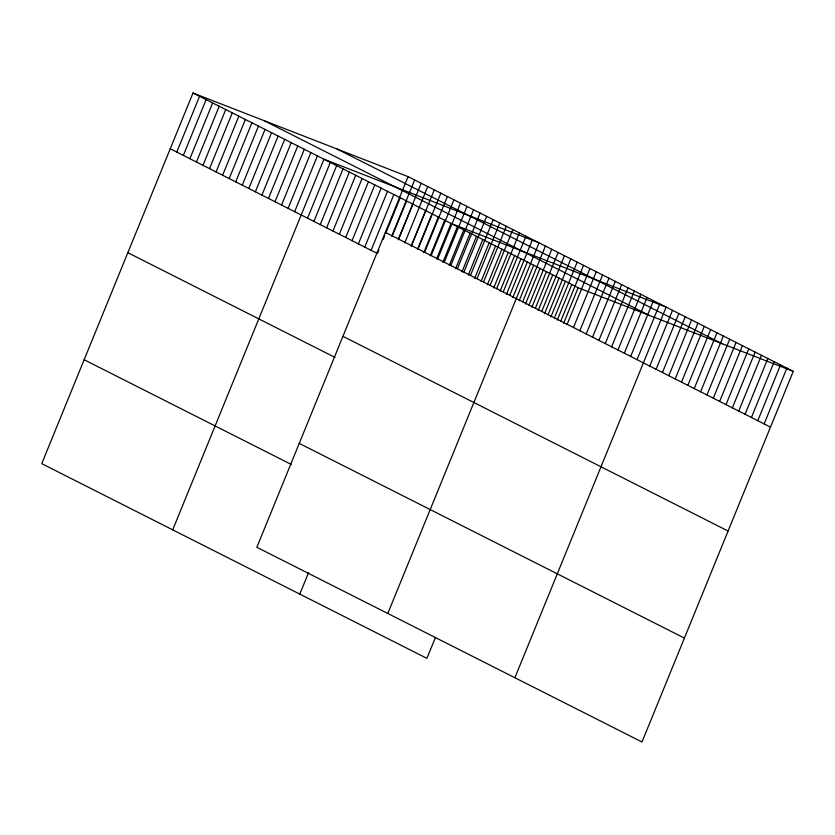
<?xml version="1.0" encoding="UTF-8"?>
<svg xmlns="http://www.w3.org/2000/svg" width="835" height="835" viewBox="0 0 835 835"><rect width="100%" height="100%" fill="white"/><g stroke="black" fill="none" stroke-linecap="round" stroke-linejoin="round"><path stroke-width="1.25" d="M408.096 176.644L256.846 547.28L642 741.991L793.25 371.356L408.096 176.644L193 93.009L41.75 463.644L426.904 658.356L435.296 637.804M176.79 152.085L199.555 96.317M183.345 155.393L206.099 99.636M189.889 158.702L212.643 102.945M196.434 162.011L219.198 106.254M202.988 165.32L225.742 109.562M209.533 168.628L232.287 112.871M216.077 171.937L238.831 116.18M222.632 175.256L245.386 119.489M229.176 178.565L251.93 122.797M235.72 181.873L258.474 126.116M242.275 185.182L265.029 129.425M248.82 188.491L271.573 132.734M255.364 191.799L278.118 136.042M261.919 195.108L284.672 139.351M268.463 198.427L291.217 142.66M275.007 201.736L297.761 145.968M281.562 205.045L304.316 149.288M288.106 208.353L310.86 152.596M294.651 211.662L317.404 155.905M172.699 529.849L323.959 159.214L539.045 242.849L387.795 613.474M307.551 218.185L330.316 162.428M313.908 221.4L336.662 165.643M320.264 224.615L343.018 168.847M326.621 227.819L349.374 172.062M332.977 231.034L355.731 175.277M339.334 234.249L362.087 178.492M345.69 237.464L368.444 181.706M352.036 240.678L374.8 184.911M358.392 243.883L381.146 188.125M364.749 247.097L387.503 191.34M371.105 250.312L393.859 194.555M378.913 249.968L377.462 253.527L170.246 148.766M383.275 239.29L384.726 235.731M385.697 233.362L400.215 197.77M391.886 235.72L414.64 179.953M392.043 236.566L406.572 200.974M398.431 239.029L421.184 183.262M398.399 239.781L412.928 204.189M404.756 242.995L427.739 186.581M411.112 246.21L425.641 210.618M411.53 245.647L434.283 189.889M417.469 249.425L431.987 213.833M418.074 248.955L440.828 193.198M423.825 252.629L438.344 217.037M424.629 252.264L447.383 196.507M430.182 255.844L444.7 220.252M431.173 255.573L453.927 199.815M299.807 594.103L308.658 572.403M436.528 259.059L451.057 223.467L666.153 307.103L514.892 677.738M437.717 258.881L460.471 203.124M442.884 262.274L457.413 226.682M444.262 262.2L467.026 206.433M449.24 265.488L463.769 229.896M450.817 265.509L473.57 209.742M455.597 268.693L470.126 233.111M457.361 268.818L480.115 213.061M461.953 271.907L476.482 236.315M463.905 272.127L486.669 216.369M468.31 275.122L482.828 239.53M470.46 275.435L493.214 219.678M474.666 278.337L489.185 242.745M477.004 278.744L499.758 222.987M481.023 281.552L495.541 245.96M483.548 282.053L506.313 226.295M487.369 284.766L501.898 249.174M490.103 285.372L512.857 229.604M493.725 287.971L508.254 252.379M496.648 288.68L519.401 232.913M500.082 291.185L514.611 255.593M503.192 291.989L525.956 236.232M506.438 294.4L520.967 258.808M509.747 295.298L532.5 239.541M512.794 297.615L527.323 262.023M519.151 300.83L533.669 265.238M522.647 301.821L545.401 246.064M525.507 304.034L540.026 268.442M529.004 305.036L551.758 249.268M531.864 307.249L546.382 271.657M535.36 308.24L558.114 252.483M538.21 310.463L552.739 274.872M541.717 311.455L564.47 255.698M544.566 313.678L559.095 278.086M548.063 314.67L570.827 258.913M550.923 316.893L565.452 281.301M554.419 317.885L577.173 262.127M557.279 320.097L571.808 284.505M560.776 321.099L583.529 265.332M563.635 323.312L578.154 287.72L193 93.009M567.132 324.314L589.886 268.546M573.488 327.518L596.242 271.761M579.845 330.733L602.599 274.976M586.201 333.948L608.955 278.191M592.547 337.163L615.311 281.395M598.904 340.377L621.658 284.61M605.26 343.582L628.014 287.825M611.617 346.796L634.37 291.039M617.973 350.011L640.727 294.254M624.329 353.226L647.083 297.469M630.686 356.441L653.44 300.673M637.042 359.645L659.796 303.888M649.745 366.074L672.499 310.317M656.101 369.289L678.855 313.532M662.458 372.504L685.211 316.736M668.814 375.708L691.568 319.951M675.171 378.923L697.924 323.166M681.527 382.138L704.281 326.381M687.883 385.352L710.637 329.595M694.229 388.567L716.994 332.8M700.586 391.772L723.34 336.014M706.942 394.986L729.696 339.229M713.299 398.201L736.053 342.444M719.655 401.416L742.409 345.659M726.012 404.631L748.765 348.863M732.368 407.845L755.122 352.078M738.724 411.05L761.478 355.292M745.071 414.264L767.835 358.507M751.427 417.479L774.181 361.722M757.783 420.694L780.537 364.926M764.14 423.909L786.894 368.141M578.154 287.72L793.25 371.356M337.11 149.048L722.275 343.759M263.985 120.605L649.139 315.317M385.342 232.401L770.496 427.113M342.935 336.317L728.089 531.029M127.838 252.681L335.054 357.432M299.243 443.375L684.397 638.086M84.158 359.739L291.373 464.49"/></g></svg>
